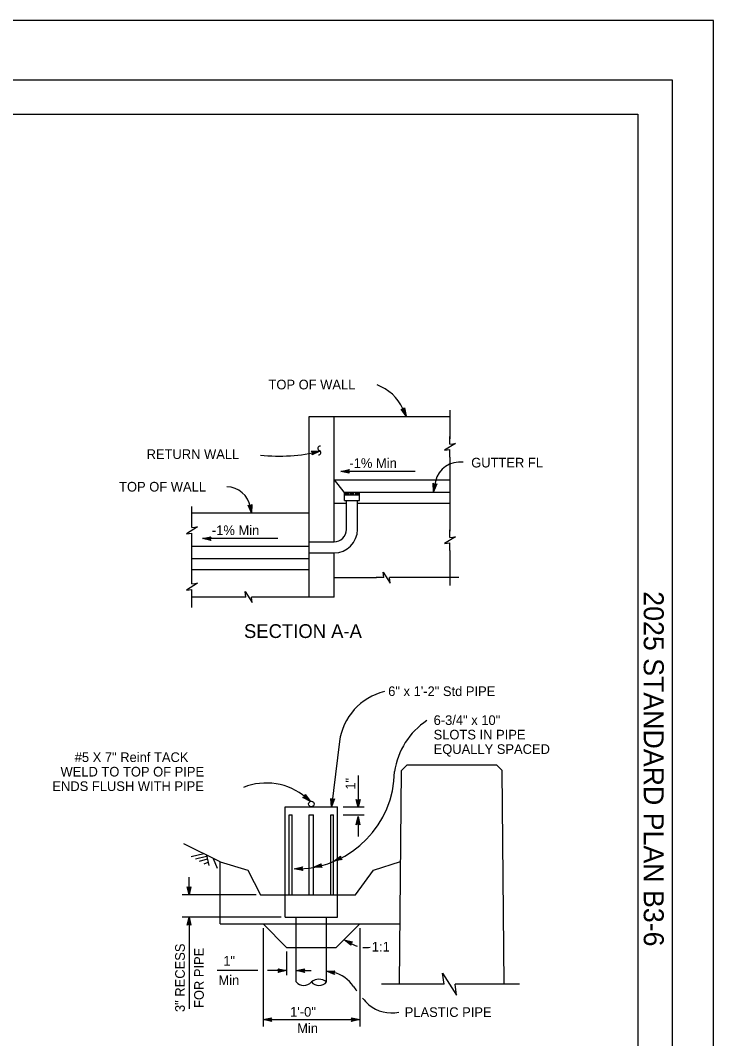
# Model space of a CAD drawing. Extents: x -894 to 866, y -472 to 714.
# Drawn here: x 364 to 866, y -25 to 714 of the extents above; entities that cross this region are included whole.
import ezdxf

# ---------------------------------------------------------------- set-up
doc = ezdxf.new("R2010")
doc.units = 0
for name, color, linetype in [('border_PLOTTING-ELEMENTS', 7, 'Continuous'), ('border_rw_22x34_Cut_Lines', 7, 'Continuous'), ('border_SHEET', 7, 'Continuous'), ('border_WITHIN-BORDER-anno', 7, 'Continuous'), ('df_INLET', 7, 'Continuous'), ('mc_CURB-GUTTER', 7, 'Continuous'), ('pp_PRESENTATION', 7, 'Continuous'), ('rd_PROFILE-OG', 7, 'Continuous'), ('wall_RW-DETAIL', 7, 'Continuous'), ('wall_RW-DETAIL-anno', 7, 'Continuous')]:
    doc.layers.add(name, color=color, linetype=linetype)

msp = doc.modelspace()

# ---------------------------------------------------------------- linework, layer by layer
at = {"layer": 'border_PLOTTING-ELEMENTS'}
for points in [[(-894.04, -472.44), (865.96, -472.44), (865.96, 713.56), (-894.04, 713.56)], [(-864.04, 670.56), (835.96, 670.56), (835.96, -429.44), (-864.04, -429.44)]]:
    msp.add_lwpolyline(points, close=True, dxfattribs=at)
at = {"layer": 'border_rw_22x34_Cut_Lines'}
msp.add_lwpolyline([(-864.04, 670.56), (835.96, 670.56), (835.96, -429.44), (-864.04, -429.44)], close=True, dxfattribs=at)
at = {"layer": 'border_SHEET'}
for p, q in [((-814.04, 645.56), (810.96, 645.56)), ((810.96, 645.56), (810.96, -404.44))]:
    msp.add_line(p, q, dxfattribs=at)
at = {"layer": 'df_INLET'}
for p, q in [((598.41, 365.43), (598.41, 371.43)), ((598.45, 369.55), (609.45, 369.55)), ((598.97, 369.55), (598.97, 371.41)), ((599.77, 369.55), (599.77, 371.41)), ((600.57, 369.55), (600.57, 371.41)), ((601.37, 369.55), (601.37, 371.41)), ((602.71, 369.55), (602.71, 371.41)), ((603.51, 369.55), (603.51, 371.41)), ((604.31, 369.55), (604.31, 371.41)), ((605.11, 369.55), (605.11, 371.41)), ((606.4, 369.57), (606.4, 371.43)), ((607.2, 369.57), (607.2, 371.43)), ((608, 369.57), (608, 371.43)), ((608.8, 369.57), (608.8, 371.43)), ((609.41, 365.43), (609.41, 371.43)), ((598.41, 365.43), (609.41, 365.43)), ((599.91, 344.43), (599.91, 365.43)), ((607.91, 344.43), (607.91, 365.43)), ((572.91, 335.43), (590.91, 335.43)), ((572.91, 327.43), (590.91, 327.43)), ((555.52, 63.43), (555.52, 143.43)), ((555.52, 143.43), (593.52, 143.43)), ((593.52, 63.43), (593.52, 143.43)), ((558.52, 79.43), (558.52, 137.43)), ((558.52, 137.43), (560.52, 137.43)), ((560.52, 79.43), (560.52, 137.43)), ((573.02, 79.43), (573.02, 137.43)), ((573.02, 137.43), (576.02, 137.43)), ((576.02, 79.43), (576.02, 137.43)), ((588.52, 137.43), (590.52, 137.43)), ((588.52, 79.43), (588.52, 137.43)), ((590.52, 79.43), (590.52, 137.43)), ((558.52, 79.43), (560.52, 79.43)), ((573.02, 79.43), (576.02, 79.43)), ((588.52, 79.43), (590.52, 79.43)), ((555.52, 63.43), (593.52, 63.43)), ((563.52, 16.43), (563.52, 63.43)), ((585.52, 16.43), (585.52, 63.43))]:
    msp.add_line(p, q, dxfattribs=at)
msp.add_circle((574.52, 145.43), 2, dxfattribs=at)
for centre, radius, start, end in [((590.91, 344.43), 9, 270, 0), ((590.91, 344.43), 17, 270, 0), ((569.02, 21.03), 7.17, 219.87577, 320.12423), ((580.02, 9.29), 9.02, 52.40567, 127.59433), ((580.02, 21.03), 7.17, 219.87577, 320.12423)]:
    msp.add_arc(centre, radius, start, end, dxfattribs=at)
at = {"layer": 'mc_CURB-GUTTER'}
for p, q in [((508.52, 58.43), (508.52, 103.43)), ((508.52, 103.43), (528.52, 97.43)), ((619.52, 97.43), (639.13, 103.63)), ((528.52, 97.43), (537.52, 79.43)), ((606.52, 79.43), (619.52, 97.43)), ((537.52, 79.43), (555.52, 79.43)), ((555.52, 79.43), (593.52, 79.43)), ((593.52, 79.43), (606.52, 79.43)), ((508.52, 58.43), (539.52, 58.43)), ((539.52, 58.43), (556.52, 41.43)), ((539.52, 58.43), (609.52, 58.43)), ((609.52, 58.43), (592.52, 41.43)), ((609.52, 58.43), (638.52, 58.43)), ((556.52, 41.43), (563.52, 41.43)), ((563.52, 41.43), (585.52, 41.43)), ((585.52, 41.43), (592.52, 41.43))]:
    msp.add_line(p, q, dxfattribs=at)
at = {"layer": 'pp_PRESENTATION'}
for p, q in [((674.91, 430.88), (674.91, 410.24)), ((674.91, 406.33), (674.91, 411.83)), ((674.91, 396.83), (674.91, 402.33)), ((674.91, 396.83), (674.91, 343.16)), ((487.91, 348.43), (487.91, 361.07)), ((487.91, 345.83), (487.91, 351.33)), ((487.91, 336.33), (487.91, 341.83)), ((674.91, 338.72), (674.91, 344.22)), ((487.91, 309.89), (487.91, 336.33)), ((674.91, 329.22), (674.91, 334.72)), ((674.91, 329.22), (674.91, 303.75)), ((487.91, 304.93), (487.91, 310.43)), ((590.91, 309.6), (621.68, 309.6)), ((627.04, 309.6), (621.54, 309.6)), ((681.39, 309.6), (631.04, 309.6)), ((487.91, 295.43), (487.91, 300.93)), ((487.91, 287.76), (487.91, 297.13)), ((521.72, 295.43), (487.91, 295.43)), ((527.08, 295.43), (521.58, 295.43)), ((536.58, 295.43), (531.08, 295.43)), ((590.91, 295.43), (536.58, 295.43)), ((670.6, 14.77), (625.42, 14.77)), ((725.36, 14.77), (678.6, 14.77))]:
    msp.add_line(p, q, dxfattribs=at)
for points in [[(674.91, 406.33), (678.91, 406.83), (670.91, 401.83), (674.91, 402.33)], [(487.91, 345.83), (491.91, 346.33), (483.91, 341.33), (487.91, 341.83)], [(674.91, 338.72), (678.91, 339.22), (670.91, 334.22), (674.91, 334.72)], [(627.04, 309.6), (626.54, 313.6), (631.54, 305.6), (631.04, 309.6)], [(487.91, 304.93), (491.91, 305.43), (483.91, 300.43), (487.91, 300.93)], [(527.08, 295.43), (526.58, 299.43), (531.58, 291.43), (531.08, 295.43)], [(670.6, 14.77), (669.6, 22.77), (679.6, 6.77), (678.6, 14.77)]]:
    msp.add_lwpolyline(points, dxfattribs=at)
at = {"layer": 'rd_PROFILE-OG'}
for p, q in [((508.52, 103.44), (482.08, 116.54)), ((496.58, 109.3), (487.49, 107.18)), ((498.57, 107.34), (490.45, 105.44)), ((498.9, 105.34), (493.18, 103.7)), ((498.56, 108.35), (500.11, 100.9)), ((503.42, 105.98), (506.28, 98.9)), ((499.53, 103.1), (496.56, 101.75))]:
    msp.add_line(p, q, dxfattribs=at)
msp.add_lwpolyline([(508.52, 103.44), (482.08, 116.54)], dxfattribs=at)
at = {"layer": 'wall_RW-DETAIL'}
for p, q in [((572.91, 295.43), (572.91, 426.43)), ((572.91, 426.43), (674.91, 426.43)), ((590.91, 335.43), (590.91, 426.43)), ((590.91, 380.43), (674.91, 380.43)), ((590.91, 380.43), (597.91, 371.43)), ((597.91, 371.43), (674.91, 371.43)), ((590.91, 363.43), (599.91, 363.43)), ((607.91, 363.43), (674.91, 363.43)), ((487.91, 356.43), (572.91, 356.43)), ((487.91, 332.43), (572.91, 332.43)), ((590.91, 295.43), (590.91, 327.43)), ((487.91, 323.43), (572.91, 323.43)), ((487.91, 315.43), (572.91, 315.43)), ((639.75, 169.59), (643.79, 173.63)), ((708.79, 173.63), (643.79, 173.63)), ((712.83, 169.59), (708.79, 173.63)), ((638.29, 14.77), (639.75, 169.59)), ((714.29, 14.77), (712.83, 169.59))]:
    msp.add_line(p, q, dxfattribs=at)
at = {"layer": 'wall_RW-DETAIL-anno'}
for p, q in [((643.07, 426.67), (639.51, 431.68)), ((639.51, 431.68), (639.51, 431.68)), ((639.51, 431.68), (641.05, 431.46)), ((642.53, 427.95), (639.93, 431.61)), ((642, 429.22), (640.32, 431.58)), ((641.46, 430.49), (640.74, 431.5)), ((640.84, 431.97), (643.07, 426.67)), ((641.05, 431.46), (641.97, 432.72)), ((641.24, 431.73), (641.46, 430.49)), ((641.49, 432.03), (642, 429.22)), ((641.73, 432.38), (642.54, 427.95)), ((641.97, 432.72), (641.97, 432.72)), ((641.97, 432.72), (643.07, 426.67)), ((643.07, 426.67), (643.07, 426.67)), ((574.45, 401.22), (580.6, 401.24)), ((575.53, 400.09), (574.45, 401.22)), ((574.45, 401.22), (574.45, 401.22)), ((574.74, 400.92), (579.26, 400.93)), ((580.6, 401.24), (575.04, 398.61)), ((575.04, 398.61), (575.53, 400.09)), ((575.05, 400.62), (577.91, 400.63)), ((579.25, 400.93), (575.19, 399.01)), ((577.91, 400.63), (575.29, 399.39)), ((575.3, 400.32), (576.56, 400.32)), ((576.56, 400.32), (575.44, 399.79)), ((580.6, 401.24), (580.6, 401.24)), ((575.04, 398.61), (575.04, 398.61)), ((595.88, 386.59), (601.88, 387.92)), ((601.88, 385.25), (595.88, 386.59)), ((595.88, 386.59), (595.88, 386.59)), ((649.7, 386.59), (595.88, 386.59)), ((601.66, 385.6), (597.26, 386.59)), ((597.27, 386.59), (601.64, 387.56)), ((598.64, 386.58), (601.47, 387.21)), ((601.43, 385.96), (598.64, 386.58)), ((600.02, 386.58), (601.23, 386.85)), ((601.25, 386.31), (600.02, 386.58)), ((601.88, 387.92), (601.08, 386.59)), ((601.08, 386.59), (601.88, 385.25)), ((601.88, 387.92), (601.88, 387.92)), ((601.88, 385.25), (601.88, 385.25)), ((662.93, 371.79), (662.74, 377.94)), ((662.74, 377.94), (662.74, 377.94)), ((662.74, 377.94), (663.9, 376.9)), ((664.35, 379.32), (662.93, 371.79)), ((665.36, 377.44), (662.93, 371.79)), ((663.18, 373.16), (663.05, 377.64)), ((664.97, 377.29), (663.19, 373.15)), ((663.45, 374.51), (663.36, 377.4)), ((664.57, 377.13), (663.45, 374.51)), ((663.7, 375.87), (663.66, 377.1)), ((664.2, 377.02), (663.7, 375.87)), ((663.9, 376.9), (665.36, 377.44)), ((665.36, 377.44), (665.36, 377.44)), ((662.93, 371.79), (662.93, 371.79)), ((531.15, 356.47), (528.72, 362.11)), ((528.72, 362.11), (528.72, 362.11)), ((528.72, 362.11), (530.18, 361.58)), ((530.89, 357.83), (529.12, 361.95)), ((530.64, 359.18), (529.49, 361.84)), ((530.18, 361.58), (531.35, 362.61)), ((530.42, 361.8), (530.38, 360.54)), ((530.73, 362.04), (530.64, 359.18)), ((531.04, 362.33), (530.89, 357.82)), ((531.35, 362.61), (531.15, 356.47)), ((531.35, 362.61), (531.35, 362.61)), ((530.38, 360.54), (529.89, 361.68)), ((530.34, 360.74), (531.15, 356.47)), ((531.15, 356.47), (531.15, 356.47)), ((495.71, 337.78), (501.71, 339.11)), ((501.71, 336.44), (495.71, 337.78)), ((495.71, 337.78), (495.71, 337.78)), ((550.18, 337.78), (495.71, 337.78)), ((501.49, 336.79), (497.09, 337.77)), ((497.1, 337.78), (501.47, 338.75)), ((498.47, 337.77), (501.29, 338.4)), ((501.26, 337.15), (498.47, 337.77)), ((499.85, 337.77), (501.06, 338.04)), ((501.08, 337.5), (499.85, 337.77)), ((501.71, 339.11), (500.91, 337.78)), ((500.91, 337.78), (501.71, 336.44)), ((501.71, 339.11), (501.71, 339.11)), ((501.71, 336.44), (501.71, 336.44)), ((594.88, 190.74), (589.1, 143.27)), ((608.4, 166.14), (608.4, 142.77)), ((568.35, 150.13), (569.81, 150.64)), ((573.8, 147.3), (568.35, 150.13)), ((568.35, 150.13), (568.35, 150.13)), ((572.73, 148.19), (568.76, 150.26)), ((571.68, 149.08), (569.12, 150.41)), ((570.62, 149.96), (569.53, 150.53)), ((569.81, 150.64), (570.06, 152.18)), ((569.86, 150.96), (570.62, 149.96)), ((569.95, 151.34), (571.68, 149.08)), ((570, 151.77), (572.74, 148.19)), ((570.06, 152.18), (570.06, 152.18)), ((570.06, 152.18), (573.8, 147.3)), ((589.1, 143.27), (588.51, 149.39)), ((588.51, 149.39), (588.51, 149.39)), ((588.51, 149.39), (589.73, 148.44)), ((589.27, 144.66), (588.83, 149.11)), ((591.16, 149.07), (589.1, 143.27)), ((589.44, 146.02), (589.16, 148.9)), ((590.78, 148.9), (589.27, 144.64)), ((590.39, 148.71), (589.44, 146.02)), ((589.61, 147.39), (589.49, 148.62)), ((590.03, 148.57), (589.61, 147.39)), ((589.73, 148.44), (591.16, 149.07)), ((591.16, 149.07), (591.16, 149.07)), ((608.4, 142.77), (607.07, 148.77)), ((607.07, 148.77), (607.07, 148.77)), ((607.07, 148.77), (608.4, 147.97)), ((608.39, 144.16), (607.43, 148.53)), ((608.4, 145.53), (607.77, 148.36)), ((608.4, 146.91), (608.13, 148.12)), ((608.4, 147.97), (609.74, 148.77)), ((609.74, 148.77), (608.4, 142.77)), ((609.38, 148.55), (608.4, 144.15)), ((609.02, 148.32), (608.4, 145.53)), ((608.67, 148.14), (608.4, 146.91)), ((609.74, 148.77), (609.74, 148.77)), ((573.8, 147.3), (573.8, 147.3)), ((589.1, 143.27), (589.1, 143.27)), ((597.61, 143.43), (612.76, 143.43)), ((608.4, 142.77), (608.4, 142.77)), ((597.61, 137.43), (612.76, 137.43)), ((607.06, 130.35), (608.4, 136.35)), ((607.41, 130.57), (608.4, 134.97)), ((607.77, 130.8), (608.39, 133.59)), ((608.39, 133.59), (609.02, 130.76)), ((608.4, 136.35), (608.4, 121.94)), ((608.4, 136.35), (608.4, 136.35)), ((608.4, 136.35), (609.73, 130.35)), ((608.4, 134.96), (609.37, 130.58)), ((608.4, 131.15), (607.06, 130.35)), ((607.06, 130.35), (607.06, 130.35)), ((608.12, 130.98), (608.39, 132.21)), ((608.39, 132.21), (608.66, 131)), ((609.73, 130.35), (608.4, 131.15)), ((609.73, 130.35), (609.73, 130.35)), ((590.7, 103.9), (595.62, 107.58)), ((596.72, 105.15), (590.7, 103.9)), ((590.7, 103.9), (590.7, 103.9)), ((596.38, 105.38), (591.96, 104.47)), ((591.97, 104.48), (595.56, 107.16)), ((593.22, 105.04), (595.54, 106.77)), ((596.02, 105.61), (593.22, 105.04)), ((594.48, 105.6), (595.47, 106.34)), ((595.71, 105.86), (594.48, 105.6)), ((595.62, 107.58), (595.44, 106.04)), ((595.44, 106.04), (596.72, 105.15)), ((595.62, 107.58), (595.62, 107.58)), ((596.72, 105.15), (596.72, 105.15)), ((562.15, 98.31), (568.1, 99.87)), ((568.2, 97.21), (562.15, 98.31)), ((562.15, 98.31), (562.15, 98.31)), ((567.97, 97.55), (563.53, 98.36)), ((563.54, 98.36), (567.88, 99.5)), ((564.91, 98.41), (567.71, 99.15)), ((567.72, 97.9), (564.91, 98.41)), ((566.29, 98.47), (567.49, 98.78)), ((567.53, 98.24), (566.29, 98.47)), ((568.1, 99.87), (567.35, 98.51)), ((567.35, 98.51), (568.2, 97.21)), ((568.1, 99.87), (568.1, 99.87)), ((568.2, 97.21), (568.2, 97.21)), ((576.09, 99.49), (581.71, 101.97)), ((582.24, 99.35), (576.09, 99.49)), ((576.09, 99.49), (576.09, 99.49)), ((581.95, 99.66), (577.44, 99.76)), ((577.45, 99.77), (581.55, 101.57)), ((578.8, 100.03), (581.45, 101.2)), ((581.66, 99.97), (578.8, 100.03)), ((580.16, 100.3), (581.29, 100.8)), ((581.41, 100.27), (580.16, 100.3)), ((581.71, 101.97), (581.19, 100.51)), ((581.19, 100.51), (582.24, 99.35)), ((581.71, 101.97), (581.71, 101.97)), ((582.24, 99.35), (582.24, 99.35)), ((485.93, 79.43), (485.93, 92.47)), ((485.93, 79.43), (484.6, 85.44)), ((485.93, 79.43), (484.6, 85.44)), ((484.6, 85.43), (484.6, 85.43)), ((484.6, 85.43), (485.93, 84.63)), ((484.6, 85.43), (484.6, 85.43)), ((484.6, 85.43), (485.93, 84.63)), ((485.93, 80.83), (484.96, 85.2)), ((485.93, 80.83), (484.96, 85.2)), ((485.93, 82.2), (485.31, 85.02)), ((485.93, 82.2), (485.31, 85.02)), ((485.93, 83.58), (485.67, 84.79)), ((485.93, 83.58), (485.67, 84.79)), ((485.93, 84.63), (487.27, 85.43)), ((487.27, 85.43), (485.93, 79.43)), ((485.93, 84.63), (487.27, 85.43)), ((487.27, 85.43), (485.93, 79.43)), ((486.91, 85.22), (485.93, 80.81)), ((486.91, 85.22), (485.93, 80.81)), ((486.55, 84.98), (485.93, 82.2)), ((486.55, 84.98), (485.93, 82.2)), ((486.21, 84.81), (485.93, 83.58)), ((486.21, 84.81), (485.93, 83.58)), ((487.27, 85.43), (487.27, 85.43)), ((487.27, 85.43), (487.27, 85.43)), ((534.52, 79.43), (480.93, 79.43)), ((485.93, 79.43), (485.93, 79.43)), ((485.93, 79.43), (485.93, 79.43)), ((552.52, 63.43), (480.93, 63.43)), ((484.59, 57.43), (485.93, 63.43)), ((484.95, 57.65), (485.93, 62.05)), ((485.31, 57.89), (485.93, 60.67)), ((485.65, 58.06), (485.93, 59.29)), ((485.93, 63.43), (485.93, -3)), ((485.93, 63.43), (485.93, 63.43)), ((485.93, 63.43), (487.26, 57.43)), ((485.93, 62.04), (486.9, 57.67)), ((485.93, 60.67), (486.55, 57.85)), ((485.93, 59.29), (486.19, 58.08)), ((485.93, 58.23), (484.59, 57.43)), ((484.59, 57.43), (484.59, 57.43)), ((487.26, 57.43), (485.93, 58.23)), ((487.26, 57.43), (487.26, 57.43)), ((539.52, 55.43), (539.52, -15.9)), ((609.52, 55.43), (609.52, -15.9)), ((601.93, 45.13), (598.3, 46.84)), ((603.16, 43.07), (598.3, 46.84)), ((598.3, 46.84), (598.3, 46.84)), ((598.3, 46.84), (604.29, 45.49)), ((603.11, 43.48), (599.55, 46.25)), ((599.56, 46.25), (603.93, 45.26)), ((603.05, 43.91), (600.8, 45.66)), ((600.8, 45.66), (603.62, 45.02)), ((603.04, 44.3), (602.05, 45.07)), ((602.05, 45.07), (603.25, 44.8)), ((604.29, 45.49), (603, 44.62)), ((603, 44.62), (603.16, 43.07)), ((604.29, 45.49), (604.29, 45.49)), ((556.52, 38.43), (556.52, 21.39)), ((603.16, 43.07), (603.16, 43.07)), ((535.69, 24.6), (506.16, 24.6)), ((556.52, 24.6), (542.74, 24.6)), ((551.32, 24.6), (550.52, 25.94)), ((550.52, 25.94), (550.52, 25.94)), ((550.52, 25.94), (556.52, 24.6)), ((556.52, 24.6), (550.52, 23.27)), ((550.52, 23.27), (551.32, 24.6)), ((550.52, 23.27), (550.52, 23.27)), ((550.74, 25.58), (555.14, 24.6)), ((555.13, 24.6), (550.75, 23.63)), ((553.76, 24.6), (550.93, 23.97)), ((550.97, 25.22), (553.76, 24.6)), ((551.15, 24.88), (552.38, 24.6)), ((552.38, 24.6), (551.17, 24.33)), ((556.52, 24.6), (556.52, 24.6)), ((563.52, 24.6), (569.52, 25.93)), ((563.52, 24.6), (574.36, 24.6)), ((569.52, 23.26), (563.52, 24.6)), ((563.52, 24.6), (563.52, 24.6)), ((569.3, 23.61), (564.9, 24.6)), ((564.91, 24.6), (569.28, 25.57)), ((566.28, 24.6), (569.11, 25.22)), ((569.07, 23.97), (566.28, 24.6)), ((567.66, 24.6), (568.87, 24.86)), ((568.89, 24.32), (567.66, 24.6)), ((569.52, 25.93), (568.72, 24.6)), ((568.72, 24.6), (569.52, 23.26)), ((569.52, 25.93), (569.52, 25.93)), ((569.52, 23.26), (569.52, 23.26)), ((585.47, 24.17), (591.6, 24.5)), ((590.6, 23.32), (585.47, 24.17)), ((591.17, 21.86), (585.47, 24.17)), ((585.47, 24.17), (585.47, 24.17)), ((591.01, 22.25), (586.83, 23.94)), ((586.84, 23.95), (591.31, 24.18)), ((588.19, 23.72), (591.08, 23.87)), ((590.84, 22.64), (588.19, 23.72)), ((589.55, 23.49), (590.79, 23.55)), ((590.72, 23.01), (589.55, 23.49)), ((591.6, 24.5), (590.6, 23.32)), ((590.6, 23.32), (591.17, 21.86)), ((591.6, 24.5), (591.6, 24.5)), ((591.17, 21.86), (591.17, 21.86)), ((539.52, -10.9), (545.52, -9.57)), ((539.52, -10.9), (609.52, -10.9)), ((545.52, -12.24), (539.52, -10.9)), ((539.52, -10.9), (539.52, -10.9)), ((545.3, -11.88), (540.9, -10.9)), ((540.91, -10.89), (545.28, -9.93)), ((542.28, -10.9), (545.11, -10.27)), ((545.07, -11.52), (542.28, -10.9)), ((543.66, -10.9), (544.87, -10.63)), ((544.89, -11.18), (543.66, -10.9)), ((545.52, -9.57), (544.72, -10.9)), ((544.72, -10.9), (545.52, -12.24)), ((545.52, -9.57), (545.52, -9.57)), ((545.52, -12.24), (545.52, -12.24)), ((604.32, -10.9), (603.52, -9.56)), ((603.52, -9.56), (603.52, -9.56)), ((603.52, -9.56), (609.52, -10.9)), ((609.52, -10.9), (603.52, -12.23)), ((603.52, -12.23), (604.32, -10.9)), ((603.52, -12.23), (603.52, -12.23)), ((603.74, -9.91), (608.14, -10.9)), ((608.13, -10.9), (603.75, -11.87)), ((606.76, -10.9), (603.93, -11.52)), ((603.97, -10.27), (606.76, -10.9)), ((604.15, -10.62), (605.38, -10.89)), ((605.38, -10.89), (604.17, -11.16)), ((609.52, -10.9), (609.52, -10.9))]:
    msp.add_line(p, q, dxfattribs=at)
for centre, radius, start, end in [((610.5, 417.91), 33.43, 24.85542, 69.67419), ((551.35, 517.11), 119.51, 263.42444, 284.16758), ((580.78, 403.21), 1.62, 81.13138, 252.60757), ((579.81, 400.12), 1.62, 261.13138, 72.60757), ((681.88, 375.39), 17.97, 81.62639, 167.34168), ((512.75, 357.52), 17.88, 10.38006, 88.41757), ((637.8, 184.82), 43.33, 103.92091, 172.14215), ((688.22, 161.15), 53.97, 123.76331, 171.75354), ((563.07, 169.98), 71.74, 272.27771, 359.12856), ((541.73, 115.79), 44.82, 50.07772, 111.57422), ((614.14, 62.59), 21.31, 235.04927, 252.68609), ((614.14, 62.59), 21.31, 263.91296, 278.02034), ((585.48, 1.04), 22.85, 31.69917, 77.06364), ((714.89, 93.12), 136.02, 216.05777, 217.75313), ((714.89, 93.12), 136.02, 220.55251, 223.37669), ((632.85, 21.22), 27.32, 231.98671, 280.77995)]:
    msp.add_arc(centre, radius, start, end, dxfattribs=at)

# ---------------------------------------------------------------- texts
at = {"layer": 'border_WITHIN-BORDER-anno'}
msp.add_text('2025 STANDARD PLAN B3-6', height=14.5, rotation=270, dxfattribs=at).set_placement((815.33, 299.65))
at = {"layer": 'wall_RW-DETAIL-anno'}
for s, height, p in [('TOP OF WALL', 7, (543.45, 446.01)), ('RETURN WALL', 7, (455.13, 395.54)), ('-1% Min', 7, (602.07, 389.07)), ('GUTTER FL', 7, (690.31, 389.4)), ('TOP OF WALL', 7, (435.19, 371.93)), ('-1% Min', 7, (502.43, 340.37)), ('SECTION A-A', 10, (525.68, 265.76)), ('6" x 1\'-2" Std PIPE', 7, (630.16, 223.67)), ('6-3/4" x 10"', 7, (663.08, 202.7)), ('SLOTS IN PIPE', 7, (663.08, 192.2)), ('EQUALLY SPACED', 7, (663.08, 181.7)), ('#5 X 7" Reinf TACK', 7, (403.03, 175.83)), ('WELD TO TOP OF PIPE', 7, (392.75, 165.33)), ('ENDS FLUSH WITH PIPE', 7, (386.86, 154.83)), ('1:1', 7, (618.3, 38.44)), ('1"', 7, (510.68, 28.18)), ('Min', 7, (507.17, 14.18)), ('1\'-0"', 7, (559.12, -8.76)), ('PLASTIC PIPE', 7, (642.14, -9.01)), ('Min', 7, (564.22, -20.68))]:
    msp.add_text(s, height=height, dxfattribs=at).set_placement(p)
for s, p in [('1"', (606.33, 155.78)), ('3" RECESS', (482.81, -5.42)), ('FOR PIPE', (496.57, -2.48))]:
    msp.add_text(s, height=7, rotation=90, dxfattribs=at).set_placement(p)

doc.saveas('drawing.dxf')
